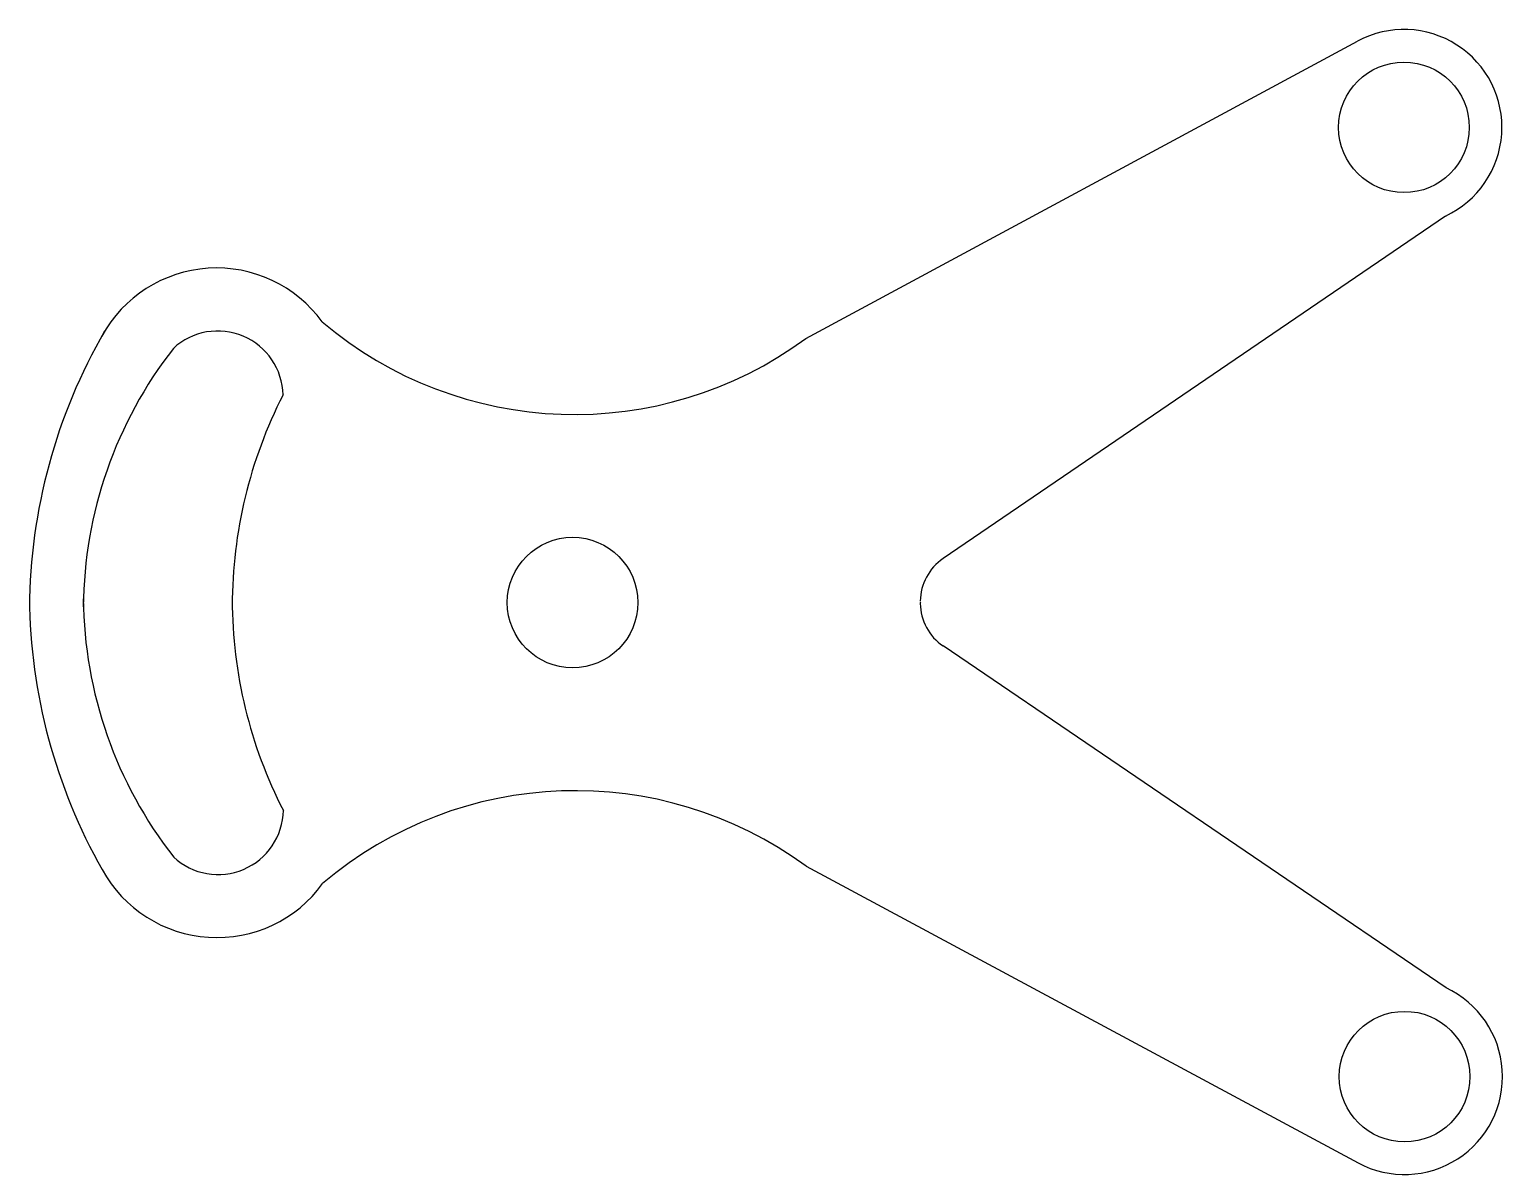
# Model space of a CAD drawing. Header units: millimetres. Extents: x 597 to 1091, y 146 to 530.
import ezdxf

# ---------------------------------------------------------------- set-up
doc = ezdxf.new("R2010")
doc.units = ezdxf.units.MM

msp = doc.modelspace()

# ---------------------------------------------------------------- linework, layer by layer
for p, q in [((857.18, 426.29), (1041.93, 525.91)), ((1071.42, 467.34), (903.16, 352.57)), ((1071.59, 208.77), (903.18, 323.31)), ((857.29, 249.53), (1042.18, 150.16))]:
    msp.add_line(p, q)
for centre in [(1057.5, 497.04), (779.09, 337.86), (1057.71, 179.05)]:
    msp.add_circle(centre, 21.87)
for centre, radius, start, end in [((1057.5, 497.04), 32.8, 295.1202, 118.3333), ((659.88, 406.19), 43.74, 35.9795, 151.405), ((779.76, 531.49), 130.62, 229.6958, 306.3486), ((784.12, 335.03), 186.91, 149.918, 179.624), ((660.28, 406.95), 21.87, 1.1495, 132.865), ((758.01, 335.24), 142.76, 142.0752, 179.5258), ((819.45, 336.95), 154.32, 152.8409, 180.0339), ((913.02, 338.12), 17.49, 124.2968, 179.2905), ((784.12, 340.69), 186.91, 180.4516, 209.5937), ((758.01, 340.45), 142.76, 180.5498, 218.0004), ((819.45, 338.82), 154.32, 180.0417, 207.2347), ((913.02, 337.2), 17.49, 177.5971, 178.8994), ((913.02, 337.78), 17.49, 180.7851, 235.7788), ((780.01, 144.22), 130.62, 53.7271, 130.3798), ((660.37, 268.61), 21.87, 227.2106, 358.9261), ((659.97, 269.37), 43.74, 208.6706, 324.0961), ((1057.71, 179.05), 32.8, 241.7423, 64.9554)]:
    msp.add_arc(centre, radius, start, end)

doc.saveas('drawing.dxf')
